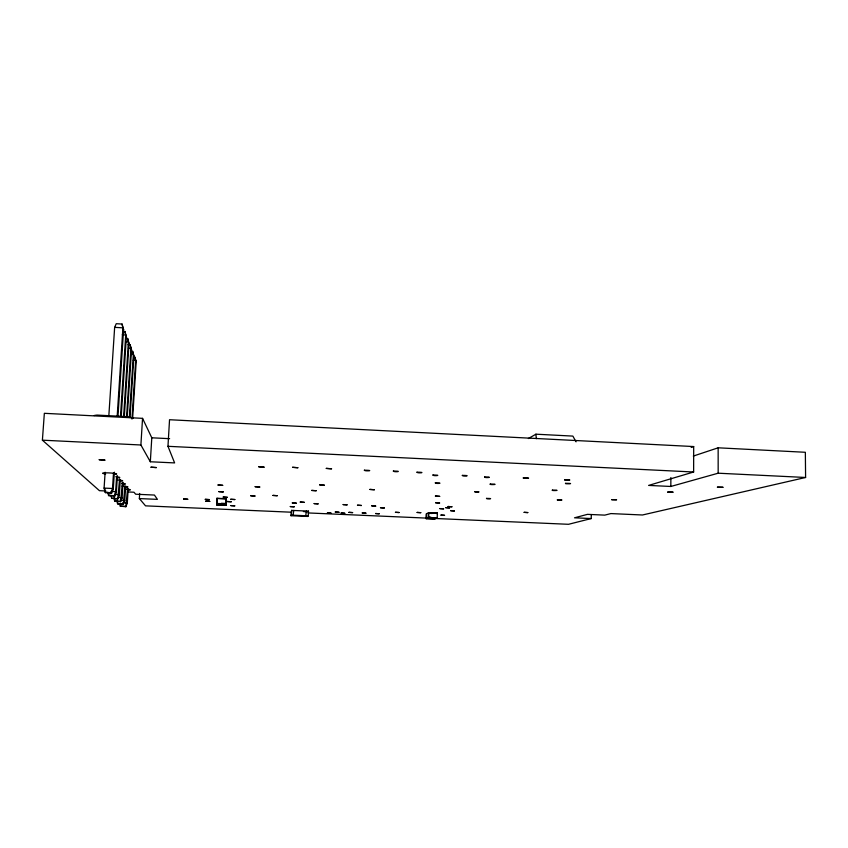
<?xml version="1.0" encoding="UTF-8"?>
<svg xmlns="http://www.w3.org/2000/svg" width="848" height="848" viewBox="0 0 848 848"><rect width="100%" height="100%" fill="white"/><g stroke="black" fill="none" stroke-linecap="round" stroke-linejoin="round"><path stroke-width="1.27" d="M693.304 456.076L718.15 447.808L805.346 452.281L805.6 477.477L718.171 473.205L670.832 486.466L648.603 485.416L693.632 471.997L693.685 446.557L169.536 419.728L167.968 446.313L174.614 462.913L150.329 461.768L140.895 444.988L142.549 418.35L44.35 413.315L42.4 440.176L99.439 490.685L105.83 490.971M670.832 486.466L670.874 477.541M435.013 518.478L568.52 524.297L591.236 518.552L591.279 514.577M436.89 517.46L436.868 518.001L428.325 517.63L428.473 512.775L437.356 512.998L437.208 517.852L434.558 519.04L426.109 518.669L426.258 513.867L428.802 512.616L437.356 512.998M436.996 513.687L437.017 513.146M426.576 513.718L426.427 518.52L434.886 518.891L434.897 518.361M426.109 518.669L428.653 517.481L428.802 512.616M305.725 515.838L306.382 511.026L305.916 511.651M308.28 515.86L308.481 511.121L291.606 510.379L291.023 515.722L307.803 516.453L308.28 515.86L291.394 515.128L291.023 515.722M291.394 515.128L291.606 510.379M293.143 515.287L293.726 510.475L293.334 511.1M226.236 498.709L225.971 504.062L216.685 503.659L216.929 498.285L226.236 498.709L226.331 500.235M226.056 505.334L225.96 503.882L216.653 503.468L216.887 504.931L226.056 505.334L226.31 500.044M216.887 504.931L217.13 499.631M150.329 461.768L151.792 437.801L142.549 418.35M127.603 488.289L125.854 506.744L127.285 503.246L128.186 488.957M131.97 419.082L135.669 360.389L134.885 356.997L136.199 361.736L132.627 418.456M290.938 512.192L145.538 505.853L139.358 498.571L139.676 493.462M113.537 472.643L112.508 488.48L111.099 492.656L111.629 493.165L113.272 489.232L114.374 472.188M117.183 416.273L122.918 327.837L122.038 324.042L116.25 323.703L114.65 327.349L108.83 415.838M117.989 416.156L123.596 329.565L122.038 324.042M116.632 476.184L115.646 491.607L114.268 495.677L114.766 496.165L116.356 492.328L117.427 475.707M120.511 415.986L125.727 335.002L124.868 331.303L126.373 336.645L121.285 415.743M119.61 478.982L117.755 499.006L119.292 495.264L120.289 479.756M123.607 416.697L128.398 341.829L127.56 338.214L129.013 343.387L124.327 416.527M122.366 482.915L120.586 501.709L122.091 498.052L123.087 482.332M126.543 417.333L130.942 348.316L130.115 344.776L127.974 344.659M127.253 416.898L131.525 349.8L130.115 344.776M125.027 485.946L123.289 504.284L124.741 500.712L125.642 486.646M129.362 417.523L133.359 354.496L132.553 351.03L133.92 355.906L130.03 417.29M105.131 472.262L104.092 488.098L105.205 492.391L111.629 493.165M308.481 511.121L308.004 511.747L303.393 511.545M528.378 438.543L535.925 434.187L572.866 436.095L576.046 441.819M691.194 447.437L693.685 446.557M805.6 477.477L642.477 514.99L610.91 513.581L604.783 515.128L587.452 514.354L574.509 517.81L591.236 518.552M218.731 504.433L216.653 504.507L218.773 504.761M113.908 498.052L114.671 501.03L120.13 501.274M114.671 501.03L120.586 501.709M122.981 502.493L127.285 503.246M428.346 517.089L430.784 517.195M116.78 500.733L117.522 503.638L122.843 503.871M117.522 503.638L123.289 504.284M428.653 517.481L437.208 517.852M308.121 512.945L427.085 518.128M119.6 503.595L120.246 506.118L125.44 506.341M125.854 506.744L120.246 506.118M127.582 491.946L133.984 492.232L135.659 494.214L154.431 495.052L157.421 499.366L139.358 498.571M110.961 491.405L115.646 491.607L116.356 492.328M105.205 492.391L111.099 492.656M216.961 498.486L226.246 498.9M115.19 494.426L118.614 494.585L119.292 495.264M107.707 492.285L108.523 495.423L114.268 495.677M108.523 495.423L114.766 496.165M118.847 497.288L122.091 498.052M110.887 495.243L111.682 498.295L117.268 498.55M221.36 503.288L226.003 503.489M117.755 499.006L111.682 498.295M428.463 513.316L432.12 513.475M120.331 499.928L124.741 500.712M216.887 504.189L222.134 504.422M216.855 504.751L226.045 505.164M42.4 440.176L140.895 444.988M167.968 446.313L693.632 471.997M151.792 437.801L169.632 438.681M128.387 348.168L130.942 348.316L131.525 349.8M130.868 354.347L133.359 354.496L133.92 355.906M133.242 360.252L135.669 360.389L136.199 361.736M114.65 327.349L122.918 327.837L123.596 329.565M122.271 334.801L125.727 335.002L126.373 336.645M125.78 341.67L128.398 341.829L129.013 343.387M104.898 488.861L104.092 488.098L112.508 488.48L113.272 489.232M117.183 500.384L117.989 504.051M114.342 497.712L115.158 501.475M108.417 492.953L109.053 495.91M105.11 489.868L105.767 492.911M216.929 498.285L217.162 499.822M535.925 434.187L536.328 438.67M718.15 447.808L718.171 473.205M115.794 476.693A6.954 0.647 3.1 0 1 116.844 477.869M116.473 479.862A6.773 0.615 3.1 0 1 122.419 480.636A6.773 0.615 3.1 0 1 119.759 481.166M105.64 473.968A7.134 0.689 3.2 0 1 104.304 472.877A7.134 0.689 3.2 0 1 114.968 473.46A7.134 0.689 3.2 0 1 113.77 474.403M122.091 486.084A6.445 0.562 3 0 1 127.73 486.805A6.445 0.562 3 0 1 125.165 487.271M121.582 483.222A6.604 0.583 3.1 0 1 122.525 484.293M124.709 488.978A6.286 0.53 3 0 1 130.2 489.667A6.286 0.53 3 0 1 127.688 490.112M94.16 415.541A20.946 2.862 3.7 0 1 97.054 415.085L126.84 416.612A20.946 2.862 3.7 0 1 132.977 418.234M611.726 499.673L616.538 499.769L611.726 499.673M667.747 492.073L672.962 492.179L667.747 492.073M717.429 487.165L722.941 487.282L717.429 487.165M99.227 459.711L104.866 460.135L99.227 459.711M151.008 467.195L156.35 467.587L151.008 467.195M258.735 466.75L264.067 467.163L258.735 466.75M218.021 485.003L222.685 485.332L218.021 485.003M183.624 498.984L187.747 499.26L183.624 498.984M292.549 467.312L297.849 467.725L292.549 467.312M218.826 491.607L223.236 491.914L218.826 491.607M205.269 499.345L209.382 499.62L205.269 499.345M255.153 486.699L259.742 487.028L255.153 486.699M205.725 501.136L209.763 501.401L205.725 501.136M223.215 497.087L227.412 497.363L223.215 497.087M326.289 468.393L331.547 468.806L326.289 468.393M230.73 499.281L234.843 499.546L230.73 499.281M227.19 501.497L231.228 501.772L227.19 501.497M250.722 495.741L254.983 496.027L250.722 495.741M364.375 470.205C364.587 471.552 376.374 470.396 364.375 470.205M230.868 505.599L234.748 505.843L230.868 505.599M272.971 495.412L277.232 495.709L272.971 495.412M319.738 484.886L324.392 485.226L319.738 484.886M311.714 490.42L316.166 490.738L311.714 490.42M393.355 471.064C393.991 472.516 404.284 471.149 393.355 471.064M416.983 472.188C417.407 473.64 427.943 472.262 416.983 472.188M292.327 502.917L296.323 503.182L292.327 502.917M300.266 502.069L304.294 502.345L300.266 502.069M432.936 475.018C433.19 476.428 443.769 475.103 432.936 475.018M369.887 489.423L374.36 489.741L369.887 489.423M290.302 506.563L294.161 506.818L290.302 506.563M314.131 503.585L318.095 503.86L314.131 503.585M462.33 475.389C462.298 476.799 473.279 475.452 462.33 475.389M435.321 482.872C435.512 484.123 445.613 482.978 435.321 482.872M484.611 476.968C484.325 478.346 495.571 477.021 484.611 476.968M343.143 504.581L347.086 504.846L343.143 504.581M357.496 505.217L361.407 505.482L357.496 505.217M327.423 512.955L331.049 513.188L327.423 512.955M523.428 477.784C521.297 478.972 536.074 477.965 523.428 477.784M490.218 484.07C488.777 485.173 501.931 484.229 490.218 484.07M335.31 512.022L338.977 512.266L335.31 512.022M371.784 505.853L375.675 506.118L371.784 505.853M435.427 496.059L439.667 496.366L435.427 496.059M341.161 513.051L344.786 513.284L341.161 513.051M348.941 512.362L352.598 512.605L348.941 512.362M380.487 507.719L384.314 507.973L380.487 507.719M474.679 491.628C474.498 492.73 484.515 491.723 474.679 491.628M362.266 512.945L365.901 513.188L362.266 512.945M564.8 479.745C562.606 480.816 577.075 479.862 564.8 479.745M435.586 502.726L439.593 503.012L435.586 502.726M375.569 513.528L379.183 513.771L375.569 513.528M565.658 483.318C563.549 484.314 577.668 483.455 565.658 483.318M395.454 512.298L399.111 512.531L395.454 512.298M486.498 498.391C486.19 499.377 495.879 498.497 486.498 498.391M552.387 490.133C550.543 491.013 563.75 490.292 552.387 490.133M448.041 506.51L451.92 506.775L448.041 506.51M439.826 508.588L443.621 508.842L439.826 508.588M445.677 507.634L449.514 507.899L445.677 507.634M417.121 512.436L420.778 512.68L417.121 512.436M450.691 510.687L454.422 510.941L450.691 510.687M440.96 515.096L444.532 515.33L440.96 515.096M557.465 499.769C555.451 500.543 568.531 499.96 557.465 499.769M524.128 512.34L527.795 512.584L524.128 512.34"/></g></svg>
